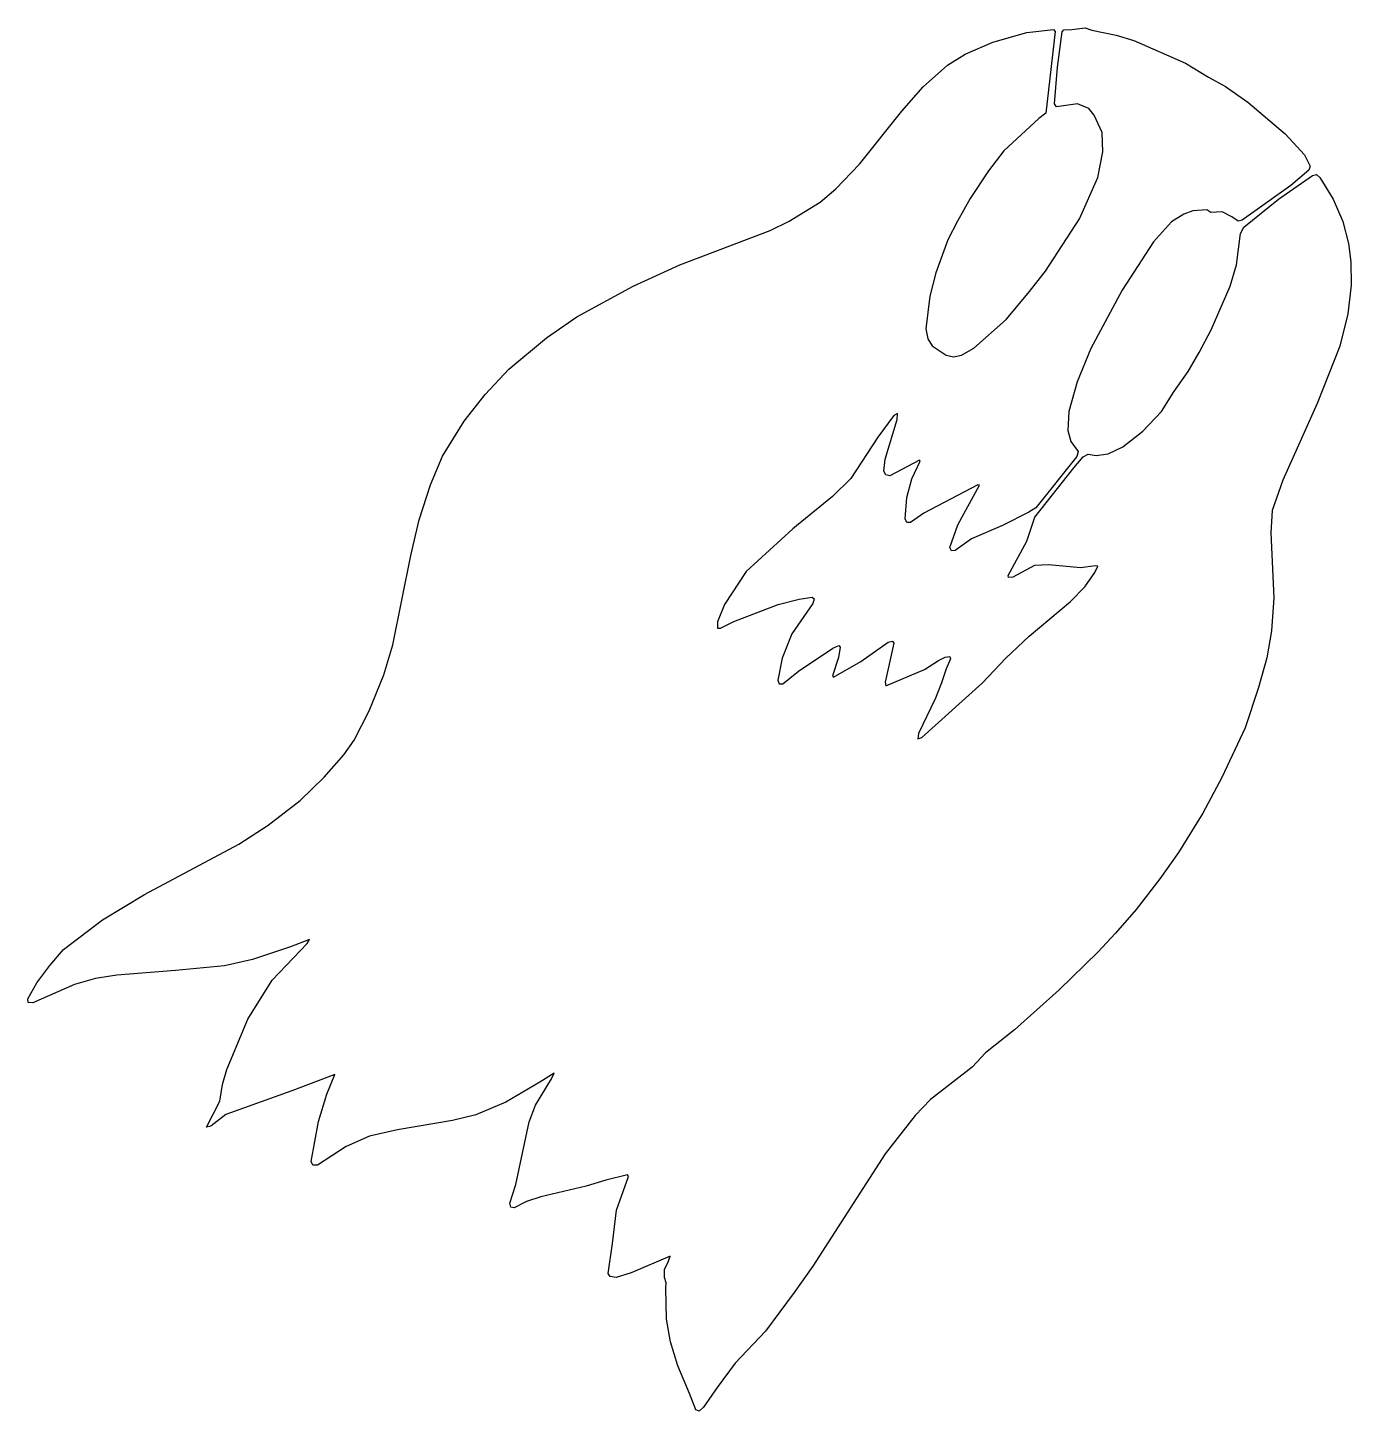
# Model space of a CAD drawing. Header units: metres. Extents: x 13 to 157, y 14 to 165.
import ezdxf

# ---------------------------------------------------------------- set-up
doc = ezdxf.new("R2010")
doc.units = ezdxf.units.M

msp = doc.modelspace()

# ---------------------------------------------------------------- linework, layer by layer
at = {"linetype": 'Continuous', "flags": 128}
msp.add_lwpolyline([(12.584625, 59.339973), (13.578934, 61.082771), (14.990128, 62.963676), (16.475128, 64.699974), (20.728729, 67.938377), (25.339828, 70.711571), (35.598236, 76.179375), (38.828033, 78.284172), (42.313538, 80.962669), (44.936325, 83.509773), (47.075027, 85.941277), (48.204529, 87.524376), (49.817032, 90.730476), (51.41803, 94.650368), (52.424026, 97.929375), (54.379425, 107.659676), (55.272736, 111.550774), (56.520935, 115.392876), (57.83873, 118.485878), (60.197235, 122.317574), (62.483337, 125.23597), (65.063324, 127.976768), (69.150024, 131.394379), (72.466034, 133.686066), (78.607224, 137.029572), (83.695236, 139.373077), (93.57103, 143.109985), (95.644333, 144.106079), (99.007034, 146.185883), (100.719437, 147.662476), (103.313934, 150.337677), (107.896729, 156.126678), (110.240829, 158.781586), (112.904633, 161.14328), (114.808029, 162.331665), (117.832336, 163.635559), (121.54863, 164.689789), (124.457733, 165.024384), (124.62973, 164.792084), (123.60733, 155.891571), (122.853027, 155.310974), (119.043533, 151.79126), (117.362625, 149.594666), (115.351425, 146.584381), (113.983231, 144.117065), (112.939728, 142.103668), (111.634735, 138.503876), (110.968933, 135.936768), (110.530228, 132.371582), (110.746735, 131.300385), (111.211533, 130.512878), (112.750534, 129.499969), (113.531631, 129.330078), (114.412827, 129.51236), (115.762726, 130.281586), (119.280823, 133.389984), (121.703232, 136.267487), (123.59433, 138.666779), (127.291428, 144.37738), (129.284531, 148.89328), (129.843628, 151.691681), (129.758224, 153.795563), (128.905823, 155.688385), (128.294724, 156.421661), (127.086227, 156.909973), (124.793625, 156.602783), (124.556931, 156.907562), (124.879837, 160.914673), (125.411438, 164.774872), (125.595932, 164.969177), (126.445129, 165.013275), (127.904434, 165.220764), (128.646927, 164.956268), (131.292435, 164.405762), (133.205124, 163.81958), (138.847427, 161.339569), (141.345123, 159.833282), (143.223938, 158.822876), (145.64032, 157.086578), (149.714142, 153.654083), (151.825317, 151.360077), (152.443024, 150.12677), (152.292145, 149.690674), (150.318542, 148.026367), (145.045227, 144.214386), (144.579529, 144.121185), (143.897827, 144.59668), (142.859528, 145.129883), (141.598022, 145.070587), (141.156921, 145.361877), (139.633728, 145.263275), (138.652328, 144.893677), (137.313934, 144.035675), (135.368423, 141.882568), (131.944626, 136.61438), (128.518234, 130.253784), (127.018127, 126.61097), (126.135437, 123.359077), (126.007629, 121.29287), (126.350327, 120.094475), (127.156631, 118.99868), (127.013626, 118.462181), (122.531326, 112.876976), (121.747635, 112.387276), (118.881424, 110.943977), (115.507935, 109.490974), (113.746536, 108.204567), (113.327332, 108.163368), (113.148727, 108.525871), (114.01033, 111.00367), (116.370834, 115.343376), (116.205338, 115.380577), (110.302429, 112.300667), (108.874435, 111.274773), (108.469925, 111.285973), (108.294724, 111.658974), (108.447433, 113.98037), (108.996231, 116.012169), (109.920624, 117.938881), (109.835724, 118.070869), (106.600632, 116.360176), (106.174423, 116.466072), (105.962631, 116.873177), (106.109436, 118.177773), (107.412125, 122.493172), (107.435028, 123.157082), (107.058731, 122.935768), (105.295029, 120.564873), (102.334824, 116.08268), (100.354126, 114.089973), (96.03363, 110.576668), (90.944031, 105.930473), (88.564026, 102.333977), (87.830032, 100.436867), (87.812134, 99.749977), (88.122131, 99.740776), (89.599731, 100.474876), (94.417236, 102.31208), (96.700729, 102.916771), (98.143127, 103.134972), (98.344528, 102.933876), (98.196823, 102.420174), (95.929932, 99.11808), (94.849823, 96.459572), (94.391937, 94.067467), (94.521423, 93.687767), (94.926025, 93.675377), (96.65123, 95.070473), (100.387634, 97.548378), (101.028427, 97.859077), (101.179535, 97.691368), (101.019333, 96.546577), (100.352325, 94.54998), (100.446823, 94.419273), (103.428436, 96.108177), (106.40863, 98.223473), (106.905624, 98.313179), (107.023224, 98.096779), (106.102432, 93.843468), (106.186829, 93.445869), (110.369324, 95.248878), (111.89563, 96.220177), (112.628525, 96.590477), (113.130524, 96.649269), (113.230835, 96.411873), (112.756531, 95.313881), (112.23703, 93.798073), (111.588333, 92.126381), (109.713333, 88.25428), (109.645432, 87.676476), (110.09993, 87.816673), (116.684326, 93.761467), (119.268631, 96.48307), (121.801834, 98.858971), (126.317734, 102.640175), (127.868729, 104.27137), (128.976929, 105.818275), (129.284637, 106.501976), (129.00853, 106.529671), (127.416733, 106.320778), (123.90683, 106.64077), (122.392029, 106.578773), (120.015625, 105.319176), (119.530136, 105.275169), (119.503433, 105.496681), (121.530334, 109.222969), (122.427231, 111.836372), (126.665924, 117.233177), (127.67363, 118.439079), (128.248825, 118.711967), (129.119827, 118.564674), (130.403625, 118.767281), (132.02063, 119.522575), (134.193436, 121.22097), (136.218933, 123.369377), (137.580429, 125.501381), (139.121628, 127.732979), (140.326233, 129.800964), (141.651337, 132.258881), (143.716339, 137.045288), (144.405518, 139.362976), (144.831421, 142.763977), (145.222015, 143.461578), (148.997131, 146.508484), (152.710632, 149.114075), (153.143524, 149.216888), (153.496338, 148.871185), (154.943115, 146.527679), (156.007324, 144.08728), (156.623322, 141.675385), (156.866943, 139.691071), (156.932343, 137.15686), (156.556824, 134.017883), (155.672119, 130.510773), (153.211334, 124.235771), (149.452637, 115.891167), (148.299744, 112.579674), (148.151245, 110.126671), (148.49823, 103.069878), (148.21283, 99.440178), (147.703918, 96.525581), (146.826416, 93.274773), (145.339142, 88.870567), (142.794128, 83.468575), (140.723633, 79.57267), (138.081131, 75.295677), (136.039337, 72.425179), (133.469833, 69.058968), (131.231033, 66.504967), (129.271423, 64.415077), (125.083328, 60.301872), (120.182938, 55.953773), (117.040237, 53.453468), (115.600037, 51.897179), (111.034225, 48.341972), (109.379837, 46.602173), (106.095032, 42.436676), (98.221237, 30.199974), (96.179337, 27.329376), (93.037537, 23.092972), (89.730331, 19.605873), (87.766724, 16.958321), (86.290436, 14.794228), (85.818237, 14.355568), (85.447327, 14.534966), (84.768738, 16.281357), (83.483032, 19.306351), (82.683929, 21.932571), (82.258926, 24.386475), (82.159424, 27.811676), (82.231232, 28.351074), (82.029037, 28.945076), (82.041733, 29.806976), (82.475235, 30.716576), (82.66803, 31.271675), (78.383728, 29.467278), (76.760834, 28.958672), (76.112228, 29.065277), (75.878036, 29.372177), (76.360733, 32.639175), (76.78273, 36.298973), (78.098038, 39.971375), (77.986023, 40.130074), (75.649826, 39.552177), (73.49913, 38.907372), (68.53653, 37.728371), (66.986923, 37.246773), (65.625336, 36.532272), (65.257233, 36.619576), (65.151627, 37.047073), (65.824738, 39.104675), (67.259323, 45.917671), (67.967529, 47.729874), (69.720032, 50.615379), (69.983032, 51.243767), (68.454529, 50.228279), (64.724228, 48.082672), (61.462936, 46.697571), (58.929626, 46.054871), (52.906525, 45.063873), (49.873825, 44.375473), (47.325638, 43.222878), (44.197037, 41.202972), (43.677628, 41.201172), (43.515335, 41.577271), (44.286926, 45.945976), (45.199524, 48.949669), (46.069138, 51.089378), (41.402634, 49.285576), (34.196823, 46.725876), (32.569229, 45.457771), (32.090424, 45.329773), (33.525925, 48.158371), (33.826736, 50.00808), (34.308334, 51.642769), (36.599228, 57.116081), (39.246735, 61.370369), (43.077423, 65.381371), (43.336136, 65.790367), (41.248535, 64.99987), (37.098526, 63.601875), (34.064529, 62.919472), (28.700424, 62.405479), (22.308731, 61.929771), (19.97493, 61.538078), (17.692825, 60.911674), (13.158829, 58.913078), (12.65683, 58.94268), (12.584625, 59.339973)], dxfattribs=at)

doc.saveas('drawing.dxf')
